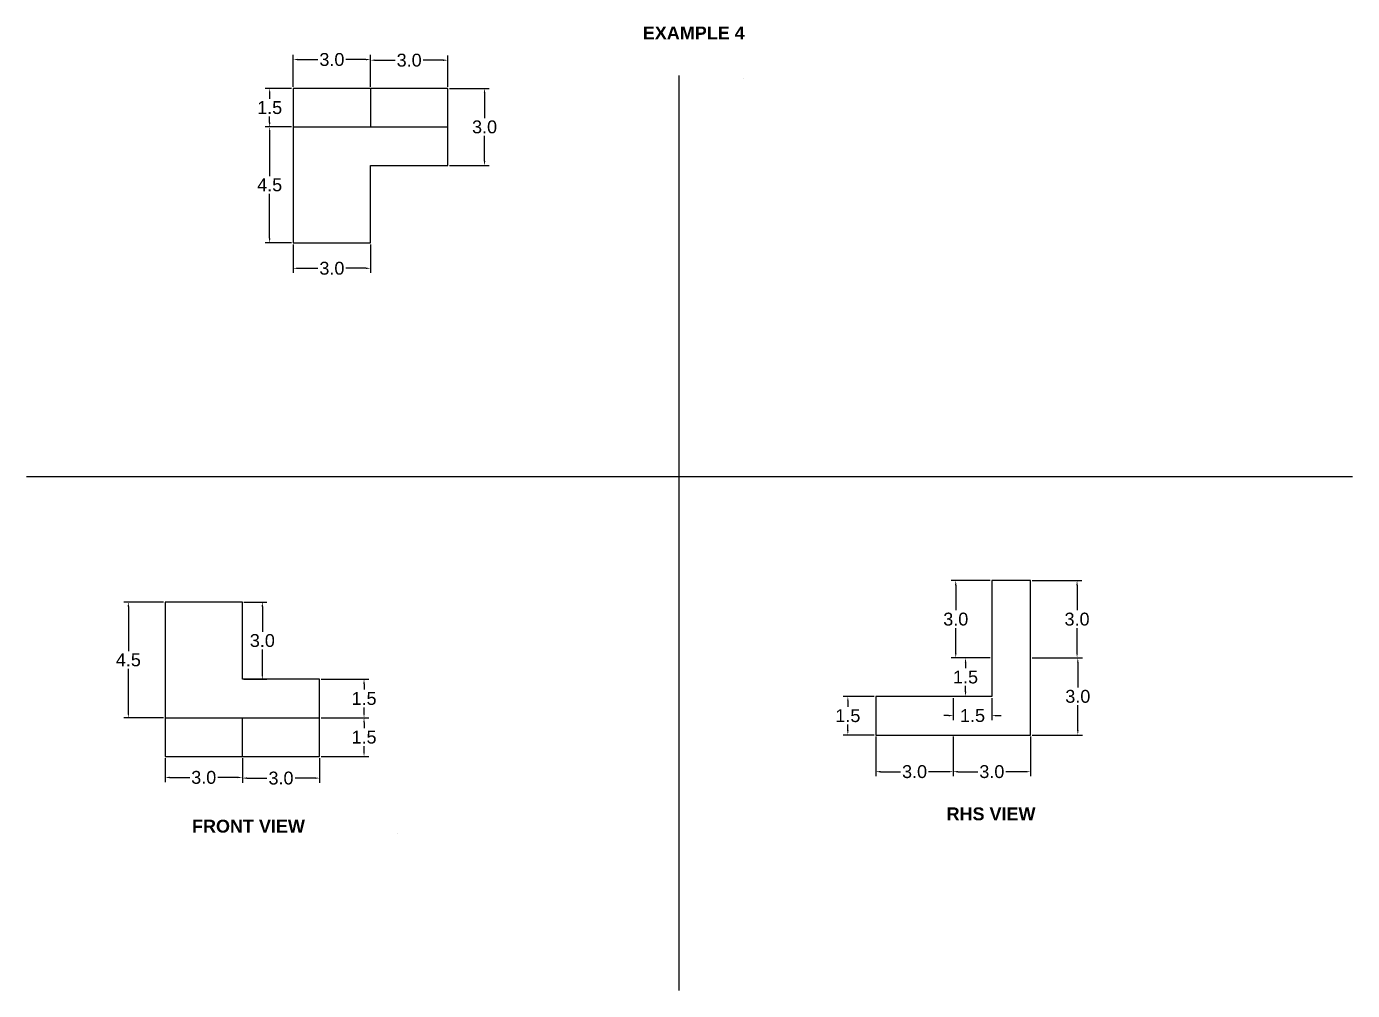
# Model space of a CAD drawing. Header units: inches. Extents: x 2 to 302, y 25 to 79.
# Drawn here: x 137.2 to 188.7, y 24.9 to 62.4 of the extents above; entities that cross this region are included whole.
import ezdxf

# ---------------------------------------------------------------- set-up
doc = ezdxf.new("R2010")
doc.units = ezdxf.units.IN
doc.header["$MEASUREMENT"] = 0
doc.styles.get("Standard").update_dxf_attribs({"font": 'arial.ttf'})
doc.dimstyles.get("Standard").update_dxf_attribs({"dimtxt": 0.5, "dimasz": 0.18, "dimexe": 0.18, "dimexo": 0.0625, "dimgap": 0.09, "dimtad": 0, "dimtih": 1, "dimtoh": 1, "dimdec": 1, "dimzin": 0, "dimdsep": 46, "dimtxsty": 'Standard', "dimcen": 0.09, "dimadec": 0, "dimazin": 0, "dimtfac": 1, "dimtdec": 1, "dimtofl": 0, "dimtmove": 0, "dimatfit": 3, "dimfxl": 1, "dimtolj": 1, "dimtzin": 0, "dimarcsym": 0})

# ---------------------------------------------------------------- blocks, each defined once
blk = doc.blocks.new('*D46')
at = {"color": 0, "lineweight": -2, "transparency": 16777216}
for p, q in [((147.571, 60.026), (147.571, 61.262)), ((150.571, 60.026), (150.571, 61.262)), ((147.751, 61.082), (148.527, 61.082)), ((150.391, 61.082), (149.615, 61.082))]:
    blk.add_line(p, q, dxfattribs=at)
at = {"color": 0, "transparency": 16777216}
for points in [[(147.751, 61.112), (147.751, 61.052), (147.571, 61.082)], [(150.391, 61.112), (150.391, 61.052), (150.571, 61.082)]]:
    blk.add_solid(points, dxfattribs=at)
at = {"layer": 'Defpoints', "color": 0, "transparency": 16777216}
for p in [(150.571, 61.082), (147.571, 59.964), (150.571, 59.964)]:
    blk.add_point(p, dxfattribs=at)
at = {"color": 0, "transparency": 16777216, "insert": (149.071, 61.082), "char_height": 0.5, "attachment_point": 5}
blk.add_mtext('\\A1;3.0', dxfattribs=at)
blk = doc.blocks.new('*D47')
at = {"color": 0, "lineweight": -2, "transparency": 16777216}
for p, q in [((150.571, 60.026), (150.571, 61.237)), ((150.751, 61.057), (151.527, 61.057)), ((153.391, 61.057), (152.615, 61.057)), ((153.571, 60.026), (153.571, 61.237))]:
    blk.add_line(p, q, dxfattribs=at)
at = {"color": 0, "transparency": 16777216}
for points in [[(150.751, 61.087), (150.751, 61.027), (150.571, 61.057)], [(153.391, 61.087), (153.391, 61.027), (153.571, 61.057)]]:
    blk.add_solid(points, dxfattribs=at)
at = {"layer": 'Defpoints', "color": 0, "transparency": 16777216}
for p in [(153.571, 61.057), (150.571, 59.964), (153.571, 59.964)]:
    blk.add_point(p, dxfattribs=at)
at = {"color": 0, "transparency": 16777216, "insert": (152.071, 61.057), "char_height": 0.5, "attachment_point": 5}
blk.add_mtext('\\A1;3.0', dxfattribs=at)
blk = doc.blocks.new('*D49')
at = {"color": 0, "lineweight": -2, "transparency": 16777216}
for p, q in [((147.508, 59.964), (146.475, 59.964)), ((146.655, 59.784), (146.655, 59.559)), ((146.655, 58.644), (146.655, 58.868)), ((147.508, 58.464), (146.475, 58.464))]:
    blk.add_line(p, q, dxfattribs=at)
at = {"color": 0, "transparency": 16777216}
for points in [[(146.625, 59.784), (146.685, 59.784), (146.655, 59.964)], [(146.625, 58.644), (146.685, 58.644), (146.655, 58.464)]]:
    blk.add_solid(points, dxfattribs=at)
at = {"layer": 'Defpoints', "color": 0, "transparency": 16777216}
for p in [(147.571, 59.964), (146.655, 58.464), (147.571, 58.464)]:
    blk.add_point(p, dxfattribs=at)
at = {"color": 0, "transparency": 16777216, "insert": (146.655, 59.214), "char_height": 0.5, "attachment_point": 5}
blk.add_mtext('\\A1;1.5', dxfattribs=at)
blk = doc.blocks.new('*D50')
at = {"color": 0, "lineweight": -2, "transparency": 16777216}
for p, q in [((153.633, 59.964), (155.178, 59.964)), ((154.998, 59.784), (154.998, 58.809)), ((154.998, 57.144), (154.998, 58.118)), ((153.633, 56.964), (155.178, 56.964))]:
    blk.add_line(p, q, dxfattribs=at)
at = {"color": 0, "transparency": 16777216}
for points in [[(154.968, 59.784), (155.028, 59.784), (154.998, 59.964)], [(154.968, 57.144), (155.028, 57.144), (154.998, 56.964)]]:
    blk.add_solid(points, dxfattribs=at)
at = {"layer": 'Defpoints', "color": 0, "transparency": 16777216}
for p in [(153.571, 59.964), (153.571, 56.964), (154.998, 56.964)]:
    blk.add_point(p, dxfattribs=at)
at = {"color": 0, "transparency": 16777216, "insert": (154.998, 58.464), "char_height": 0.5, "attachment_point": 5}
blk.add_mtext('\\A1;3.0', dxfattribs=at)
blk = doc.blocks.new('*D51')
at = {"color": 0, "lineweight": -2, "transparency": 16777216}
for p, q in [((147.571, 53.901), (147.571, 52.794)), ((150.571, 53.901), (150.571, 52.794)), ((147.751, 52.974), (148.527, 52.974)), ((150.391, 52.974), (149.615, 52.974))]:
    blk.add_line(p, q, dxfattribs=at)
at = {"color": 0, "transparency": 16777216}
for points in [[(147.751, 53.004), (147.751, 52.944), (147.571, 52.974)], [(150.391, 53.004), (150.391, 52.944), (150.571, 52.974)]]:
    blk.add_solid(points, dxfattribs=at)
at = {"layer": 'Defpoints', "color": 0, "transparency": 16777216}
for p in [(147.571, 53.964), (150.571, 53.964), (150.571, 52.974)]:
    blk.add_point(p, dxfattribs=at)
at = {"color": 0, "transparency": 16777216, "insert": (149.071, 52.974), "char_height": 0.5, "attachment_point": 5}
blk.add_mtext('\\A1;3.0', dxfattribs=at)
blk = doc.blocks.new('*D52')
at = {"color": 0, "lineweight": -2, "transparency": 16777216}
for p, q in [((147.508, 58.464), (146.475, 58.464)), ((146.655, 58.284), (146.655, 56.558)), ((146.655, 54.144), (146.655, 55.869)), ((147.508, 53.964), (146.475, 53.964))]:
    blk.add_line(p, q, dxfattribs=at)
at = {"color": 0, "transparency": 16777216}
for points in [[(146.625, 58.284), (146.685, 58.284), (146.655, 58.464)], [(146.625, 54.144), (146.685, 54.144), (146.655, 53.964)]]:
    blk.add_solid(points, dxfattribs=at)
at = {"layer": 'Defpoints', "color": 0, "transparency": 16777216}
for p in [(147.571, 58.464), (146.655, 53.964), (147.571, 53.964)]:
    blk.add_point(p, dxfattribs=at)
at = {"color": 0, "transparency": 16777216, "insert": (146.655, 56.214), "char_height": 0.5, "attachment_point": 5}
blk.add_mtext('\\A1;4.5', dxfattribs=at)
blk = doc.blocks.new('*D55')
at = {"color": 0, "lineweight": -2, "transparency": 16777216}
for p, q in [((148.657, 35.513), (150.499, 35.513)), ((150.319, 35.333), (150.319, 35.108)), ((148.657, 34.013), (150.499, 34.013)), ((150.319, 34.193), (150.319, 34.417))]:
    blk.add_line(p, q, dxfattribs=at)
at = {"color": 0, "transparency": 16777216}
for points in [[(150.289, 35.333), (150.349, 35.333), (150.319, 35.513)], [(150.289, 34.193), (150.349, 34.193), (150.319, 34.013)]]:
    blk.add_solid(points, dxfattribs=at)
at = {"layer": 'Defpoints', "color": 0, "transparency": 16777216}
for p in [(148.595, 35.513), (148.595, 34.013), (150.319, 34.013)]:
    blk.add_point(p, dxfattribs=at)
at = {"color": 0, "transparency": 16777216, "insert": (150.319, 34.763), "char_height": 0.5, "attachment_point": 5}
blk.add_mtext('\\A1;1.5', dxfattribs=at)
blk = doc.blocks.new('*D58')
at = {"color": 0, "lineweight": -2, "transparency": 16777216}
for p, q in [((142.532, 40.013), (140.989, 40.013)), ((141.169, 39.833), (141.169, 38.107)), ((141.169, 35.693), (141.169, 37.418)), ((142.532, 35.513), (140.989, 35.513))]:
    blk.add_line(p, q, dxfattribs=at)
at = {"color": 0, "transparency": 16777216}
for points in [[(141.139, 39.833), (141.199, 39.833), (141.169, 40.013)], [(141.139, 35.693), (141.199, 35.693), (141.169, 35.513)]]:
    blk.add_solid(points, dxfattribs=at)
at = {"layer": 'Defpoints', "color": 0, "transparency": 16777216}
for p in [(142.595, 40.013), (141.169, 35.513), (142.595, 35.513)]:
    blk.add_point(p, dxfattribs=at)
at = {"color": 0, "transparency": 16777216, "insert": (141.169, 37.763), "char_height": 0.5, "attachment_point": 5}
blk.add_mtext('\\A1;4.5', dxfattribs=at)
blk = doc.blocks.new('*D59')
at = {"color": 0, "lineweight": -2, "transparency": 16777216}
for p, q in [((148.657, 37.013), (150.499, 37.013)), ((150.319, 36.833), (150.319, 36.608)), ((150.319, 35.693), (150.319, 35.917)), ((148.657, 35.513), (150.499, 35.513))]:
    blk.add_line(p, q, dxfattribs=at)
at = {"color": 0, "transparency": 16777216}
for points in [[(150.289, 36.833), (150.349, 36.833), (150.319, 37.013)], [(150.289, 35.693), (150.349, 35.693), (150.319, 35.513)]]:
    blk.add_solid(points, dxfattribs=at)
at = {"layer": 'Defpoints', "color": 0, "transparency": 16777216}
for p in [(148.595, 37.013), (148.595, 35.513), (150.319, 35.513)]:
    blk.add_point(p, dxfattribs=at)
at = {"color": 0, "transparency": 16777216, "insert": (150.319, 36.263), "char_height": 0.5, "attachment_point": 5}
blk.add_mtext('\\A1;1.5', dxfattribs=at)
blk = doc.blocks.new('*D60')
at = {"color": 0, "lineweight": -2, "transparency": 16777216}
for p, q in [((145.657, 40.013), (146.551, 40.013)), ((146.371, 39.833), (146.371, 38.858)), ((146.371, 37.193), (146.371, 38.167)), ((145.657, 37.013), (146.551, 37.013))]:
    blk.add_line(p, q, dxfattribs=at)
at = {"color": 0, "transparency": 16777216}
for points in [[(146.341, 39.833), (146.401, 39.833), (146.371, 40.013)], [(146.341, 37.193), (146.401, 37.193), (146.371, 37.013)]]:
    blk.add_solid(points, dxfattribs=at)
at = {"layer": 'Defpoints', "color": 0, "transparency": 16777216}
for p in [(145.595, 40.013), (145.595, 37.013), (146.371, 37.013)]:
    blk.add_point(p, dxfattribs=at)
at = {"color": 0, "transparency": 16777216, "insert": (146.371, 38.513), "char_height": 0.5, "attachment_point": 5}
blk.add_mtext('\\A1;3.0', dxfattribs=at)
blk = doc.blocks.new('*D61')
at = {"color": 0, "lineweight": -2, "transparency": 16777216}
for p, q in [((142.595, 33.95), (142.595, 33.018)), ((145.595, 33.95), (145.595, 33.018)), ((142.775, 33.198), (143.55, 33.198)), ((145.415, 33.198), (144.639, 33.198))]:
    blk.add_line(p, q, dxfattribs=at)
at = {"color": 0, "transparency": 16777216}
for points in [[(142.775, 33.228), (142.775, 33.168), (142.595, 33.198)], [(145.415, 33.228), (145.415, 33.168), (145.595, 33.198)]]:
    blk.add_solid(points, dxfattribs=at)
at = {"layer": 'Defpoints', "color": 0, "transparency": 16777216}
for p in [(142.595, 34.013), (145.595, 34.013), (145.595, 33.198)]:
    blk.add_point(p, dxfattribs=at)
at = {"color": 0, "transparency": 16777216, "insert": (144.095, 33.198), "char_height": 0.5, "attachment_point": 5}
blk.add_mtext('\\A1;3.0', dxfattribs=at)
blk = doc.blocks.new('*D62')
at = {"color": 0, "lineweight": -2, "transparency": 16777216}
for p, q in [((145.595, 33.95), (145.595, 32.992)), ((148.595, 33.95), (148.595, 32.992)), ((145.775, 33.172), (146.55, 33.172)), ((148.415, 33.172), (147.639, 33.172))]:
    blk.add_line(p, q, dxfattribs=at)
at = {"color": 0, "transparency": 16777216}
for points in [[(145.775, 33.202), (145.775, 33.142), (145.595, 33.172)], [(148.415, 33.202), (148.415, 33.142), (148.595, 33.172)]]:
    blk.add_solid(points, dxfattribs=at)
at = {"layer": 'Defpoints', "color": 0, "transparency": 16777216}
for p in [(145.595, 34.013), (148.595, 34.013), (148.595, 33.172)]:
    blk.add_point(p, dxfattribs=at)
at = {"color": 0, "transparency": 16777216, "insert": (147.095, 33.172), "char_height": 0.5, "attachment_point": 5}
blk.add_mtext('\\A1;3.0', dxfattribs=at)
blk = doc.blocks.new('*D65')
at = {"color": 0, "lineweight": -2, "transparency": 16777216}
for p, q in [((170.192, 34.784), (170.192, 33.242)), ((173.192, 34.784), (173.192, 33.242)), ((170.372, 33.422), (171.148, 33.422)), ((173.012, 33.422), (172.236, 33.422))]:
    blk.add_line(p, q, dxfattribs=at)
at = {"color": 0, "transparency": 16777216}
for points in [[(170.372, 33.452), (170.372, 33.392), (170.192, 33.422)], [(173.012, 33.452), (173.012, 33.392), (173.192, 33.422)]]:
    blk.add_solid(points, dxfattribs=at)
at = {"layer": 'Defpoints', "color": 0, "transparency": 16777216}
for p in [(170.192, 34.846), (173.192, 34.846), (173.192, 33.422)]:
    blk.add_point(p, dxfattribs=at)
at = {"color": 0, "transparency": 16777216, "insert": (171.692, 33.422), "char_height": 0.5, "attachment_point": 5}
blk.add_mtext('\\A1;3.0', dxfattribs=at)
blk = doc.blocks.new('*D66')
at = {"color": 0, "lineweight": -2, "transparency": 16777216}
for p, q in [((173.192, 34.784), (173.192, 33.242)), ((176.192, 34.784), (176.192, 33.242)), ((173.372, 33.422), (174.148, 33.422)), ((176.012, 33.422), (175.236, 33.422))]:
    blk.add_line(p, q, dxfattribs=at)
at = {"color": 0, "transparency": 16777216}
for points in [[(173.372, 33.452), (173.372, 33.392), (173.192, 33.422)], [(176.012, 33.452), (176.012, 33.392), (176.192, 33.422)]]:
    blk.add_solid(points, dxfattribs=at)
at = {"layer": 'Defpoints', "color": 0, "transparency": 16777216}
for p in [(173.192, 34.846), (176.192, 34.846), (176.192, 33.422)]:
    blk.add_point(p, dxfattribs=at)
at = {"color": 0, "transparency": 16777216, "insert": (174.692, 33.422), "char_height": 0.5, "attachment_point": 5}
blk.add_mtext('\\A1;3.0', dxfattribs=at)
blk = doc.blocks.new('*D67')
at = {"color": 0, "lineweight": -2, "transparency": 16777216}
for p, q in [((176.254, 37.846), (178.21, 37.846)), ((178.03, 37.666), (178.03, 36.692)), ((178.03, 35.026), (178.03, 36.001)), ((176.254, 34.846), (178.21, 34.846))]:
    blk.add_line(p, q, dxfattribs=at)
at = {"color": 0, "transparency": 16777216}
for points in [[(178, 37.666), (178.06, 37.666), (178.03, 37.846)], [(178, 35.026), (178.06, 35.026), (178.03, 34.846)]]:
    blk.add_solid(points, dxfattribs=at)
at = {"layer": 'Defpoints', "color": 0, "transparency": 16777216}
for p in [(176.192, 37.846), (178.03, 37.846), (176.192, 34.846)]:
    blk.add_point(p, dxfattribs=at)
at = {"color": 0, "transparency": 16777216, "insert": (178.03, 36.346), "char_height": 0.5, "attachment_point": 5}
blk.add_mtext('\\A1;3.0', dxfattribs=at)
blk = doc.blocks.new('*D68')
at = {"color": 0, "lineweight": -2, "transparency": 16777216}
for p, q in [((174.629, 37.846), (173.491, 37.846)), ((173.671, 37.666), (173.671, 37.442)), ((173.671, 36.526), (173.671, 36.751)), ((174.629, 36.346), (173.491, 36.346))]:
    blk.add_line(p, q, dxfattribs=at)
at = {"color": 0, "transparency": 16777216}
for points in [[(173.641, 37.666), (173.701, 37.666), (173.671, 37.846)], [(173.641, 36.526), (173.701, 36.526), (173.671, 36.346)]]:
    blk.add_solid(points, dxfattribs=at)
at = {"layer": 'Defpoints', "color": 0, "transparency": 16777216}
for p in [(174.692, 37.846), (173.671, 36.346), (174.692, 36.346)]:
    blk.add_point(p, dxfattribs=at)
at = {"color": 0, "transparency": 16777216, "insert": (173.671, 37.096), "char_height": 0.5, "attachment_point": 5}
blk.add_mtext('\\A1;1.5', dxfattribs=at)
blk = doc.blocks.new('*D69')
at = {"color": 0, "lineweight": -2, "transparency": 16777216}
for p, q in [((176.254, 40.846), (178.18, 40.846)), ((178, 40.666), (178, 39.692)), ((178, 38.026), (178, 39.001)), ((176.254, 37.846), (178.18, 37.846))]:
    blk.add_line(p, q, dxfattribs=at)
at = {"color": 0, "transparency": 16777216}
for points in [[(177.97, 40.666), (178.03, 40.666), (178, 40.846)], [(177.97, 38.026), (178.03, 38.026), (178, 37.846)]]:
    blk.add_solid(points, dxfattribs=at)
at = {"layer": 'Defpoints', "color": 0, "transparency": 16777216}
for p in [(176.192, 40.846), (176.192, 37.846), (178, 37.846)]:
    blk.add_point(p, dxfattribs=at)
at = {"color": 0, "transparency": 16777216, "insert": (178, 39.346), "char_height": 0.5, "attachment_point": 5}
blk.add_mtext('\\A1;3.0', dxfattribs=at)
blk = doc.blocks.new('*D70')
at = {"color": 0, "lineweight": -2, "transparency": 16777216}
for p, q in [((174.629, 40.846), (173.111, 40.846)), ((173.291, 40.666), (173.291, 39.692)), ((173.291, 38.026), (173.291, 39.001)), ((174.629, 37.846), (173.111, 37.846))]:
    blk.add_line(p, q, dxfattribs=at)
at = {"color": 0, "transparency": 16777216}
for points in [[(173.261, 40.666), (173.321, 40.666), (173.291, 40.846)], [(173.261, 38.026), (173.321, 38.026), (173.291, 37.846)]]:
    blk.add_solid(points, dxfattribs=at)
at = {"layer": 'Defpoints', "color": 0, "transparency": 16777216}
for p in [(174.692, 40.846), (173.291, 37.846), (174.692, 37.846)]:
    blk.add_point(p, dxfattribs=at)
at = {"color": 0, "transparency": 16777216, "insert": (173.291, 39.346), "char_height": 0.5, "attachment_point": 5}
blk.add_mtext('\\A1;3.0', dxfattribs=at)
blk = doc.blocks.new('*D71')
at = {"color": 0, "lineweight": -2, "transparency": 16777216}
for p, q in [((170.129, 36.346), (168.922, 36.346)), ((169.102, 36.166), (169.102, 35.942)), ((169.102, 35.026), (169.102, 35.251)), ((170.129, 34.846), (168.922, 34.846))]:
    blk.add_line(p, q, dxfattribs=at)
at = {"color": 0, "transparency": 16777216}
for points in [[(169.072, 36.166), (169.132, 36.166), (169.102, 36.346)], [(169.072, 35.026), (169.132, 35.026), (169.102, 34.846)]]:
    blk.add_solid(points, dxfattribs=at)
at = {"layer": 'Defpoints', "color": 0, "transparency": 16777216}
for p in [(170.192, 36.346), (169.102, 34.846), (170.192, 34.846)]:
    blk.add_point(p, dxfattribs=at)
at = {"color": 0, "transparency": 16777216, "insert": (169.102, 35.596), "char_height": 0.5, "attachment_point": 5}
blk.add_mtext('\\A1;1.5', dxfattribs=at)
blk = doc.blocks.new('*D72')
at = {"color": 0, "lineweight": -2, "transparency": 16777216}
for p, q in [((173.192, 36.284), (173.192, 35.42)), ((174.692, 36.284), (174.692, 35.42)), ((173.012, 35.6), (172.832, 35.6)), ((174.872, 35.6), (175.052, 35.6))]:
    blk.add_line(p, q, dxfattribs=at)
at = {"color": 0, "transparency": 16777216}
for points in [[(173.012, 35.63), (173.012, 35.57), (173.192, 35.6)], [(174.872, 35.63), (174.872, 35.57), (174.692, 35.6)]]:
    blk.add_solid(points, dxfattribs=at)
at = {"layer": 'Defpoints', "color": 0, "transparency": 16777216}
for p in [(173.192, 36.346), (174.692, 36.346), (173.192, 35.6)]:
    blk.add_point(p, dxfattribs=at)
at = {"color": 0, "transparency": 16777216, "insert": (173.942, 35.6), "char_height": 0.5, "attachment_point": 5}
blk.add_mtext('\\A1;1.5', dxfattribs=at)

msp = doc.modelspace()

# ---------------------------------------------------------------- linework, layer by layer
for p, q in [((162.541, 60.465), (162.541, 24.923)), ((165.059, 60.331), (165.059, 60.331)), ((147.571, 59.964), (147.571, 58.464)), ((150.571, 59.964), (147.571, 59.964)), ((153.571, 59.964), (150.571, 59.964)), ((150.571, 59.964), (150.571, 58.464)), ((153.571, 56.964), (153.571, 59.964)), ((147.571, 58.464), (147.571, 53.964)), ((147.571, 58.464), (153.571, 58.464)), ((150.571, 53.964), (150.571, 56.964)), ((150.571, 56.964), (153.571, 56.964)), ((147.571, 53.964), (150.571, 53.964)), ((137.216, 44.888), (188.693, 44.888)), ((176.192, 40.846), (174.692, 40.846)), ((174.692, 40.846), (174.692, 37.846)), ((176.192, 37.846), (176.192, 40.846)), ((142.595, 40.013), (142.595, 35.513)), ((145.595, 40.013), (142.595, 40.013)), ((145.595, 37.013), (145.595, 40.013)), ((174.692, 37.846), (174.692, 36.346)), ((176.192, 34.846), (176.192, 37.846)), ((148.595, 37.013), (145.595, 37.013)), ((148.595, 35.513), (148.595, 37.013)), ((173.192, 36.346), (170.192, 36.346)), ((170.192, 36.346), (170.192, 34.846)), ((174.692, 36.346), (173.192, 36.346)), ((142.595, 35.513), (142.595, 34.013)), ((142.595, 35.513), (148.595, 35.513)), ((145.595, 34.013), (145.595, 35.513)), ((148.595, 34.013), (148.595, 35.513)), ((170.192, 34.846), (173.192, 34.846)), ((173.192, 34.846), (176.192, 34.846)), ((142.595, 34.013), (145.595, 34.013)), ((145.595, 34.013), (148.595, 34.013)), ((151.637, 31.013), (151.637, 31.013))]:
    msp.add_line(p, q)

# ---------------------------------------------------------------- texts
at = {"char_height": 0.5, "attachment_point": 1}
for s, width, insert in [('{\\fArial|b1|i0|c0|p34;EXAMPLE 4}', 8.96468, (161.141, 62.366)), ('{\\fArial|b1|i0|c0|p34;RHS VIEW}', 6.08463, (172.934, 32.034)), ('{\\fArial|b1|i0|c0|p34;FRONT VIEW}', 6.08463, (143.64, 31.556))]:
    msp.add_mtext_dynamic_manual_height_columns(s, width=width, gutter_width=1, heights=[0], dxfattribs=dict(at, insert=insert))

# ---------------------------------------------------------------- dimensions: what is measured, and where the dimension line sits
for base, p1, p2, picture, middle in [((150.571, 61.082), (147.571, 59.964), (150.571, 59.964), '*D46', (149.071, 61.082)), ((153.571, 61.057), (150.571, 59.964), (153.571, 59.964), '*D47', (152.071, 61.057)), ((150.571, 52.974), (147.571, 53.964), (150.571, 53.964), '*D51', (149.071, 52.974)), ((173.192, 35.6), (174.692, 36.346), (173.192, 36.346), '*D72', (173.942, 35.6)), ((173.192, 33.422), (170.192, 34.846), (173.192, 34.846), '*D65', (171.692, 33.422)), ((176.192, 33.422), (173.192, 34.846), (176.192, 34.846), '*D66', (174.692, 33.422)), ((145.595, 33.198), (142.595, 34.013), (145.595, 34.013), '*D61', (144.095, 33.198)), ((148.595, 33.172), (145.595, 34.013), (148.595, 34.013), '*D62', (147.095, 33.172))]:
    dim = msp.add_linear_dim(base=base, p1=p1, p2=p2, dimstyle='Standard')
    dim.commit()
    dim.dimension.update_dxf_attribs({"geometry": picture, "text_midpoint": middle})
for base, p1, p2, picture, middle in [((146.655, 58.464), (147.571, 59.964), (147.571, 58.464), '*D49', (146.655, 59.214)), ((154.998, 56.964), (153.571, 59.964), (153.571, 56.964), '*D50', (154.998, 58.464)), ((146.655, 53.964), (147.571, 58.464), (147.571, 53.964), '*D52', (146.655, 56.214)), ((173.291, 37.846), (174.692, 40.846), (174.692, 37.846), '*D70', (173.291, 39.346)), ((178, 37.846), (176.192, 40.846), (176.192, 37.846), '*D69', (178, 39.346)), ((141.169, 35.513), (142.595, 40.013), (142.595, 35.513), '*D58', (141.169, 37.763)), ((146.371, 37.013), (145.595, 40.013), (145.595, 37.013), '*D60', (146.371, 38.513)), ((173.671, 36.346), (174.692, 37.846), (174.692, 36.346), '*D68', (173.671, 37.096)), ((178.03, 37.846), (176.192, 34.846), (176.192, 37.846), '*D67', (178.03, 36.346)), ((150.319, 35.513), (148.595, 37.013), (148.595, 35.513), '*D59', (150.319, 36.263)), ((169.102, 34.846), (170.192, 36.346), (170.192, 34.846), '*D71', (169.102, 35.596)), ((150.319, 34.013), (148.595, 35.513), (148.595, 34.013), '*D55', (150.319, 34.763))]:
    dim = msp.add_linear_dim(base=base, p1=p1, p2=p2, angle=90, dimstyle='Standard')
    dim.commit()
    dim.dimension.update_dxf_attribs({"geometry": picture, "text_midpoint": middle})

doc.saveas('drawing.dxf')
